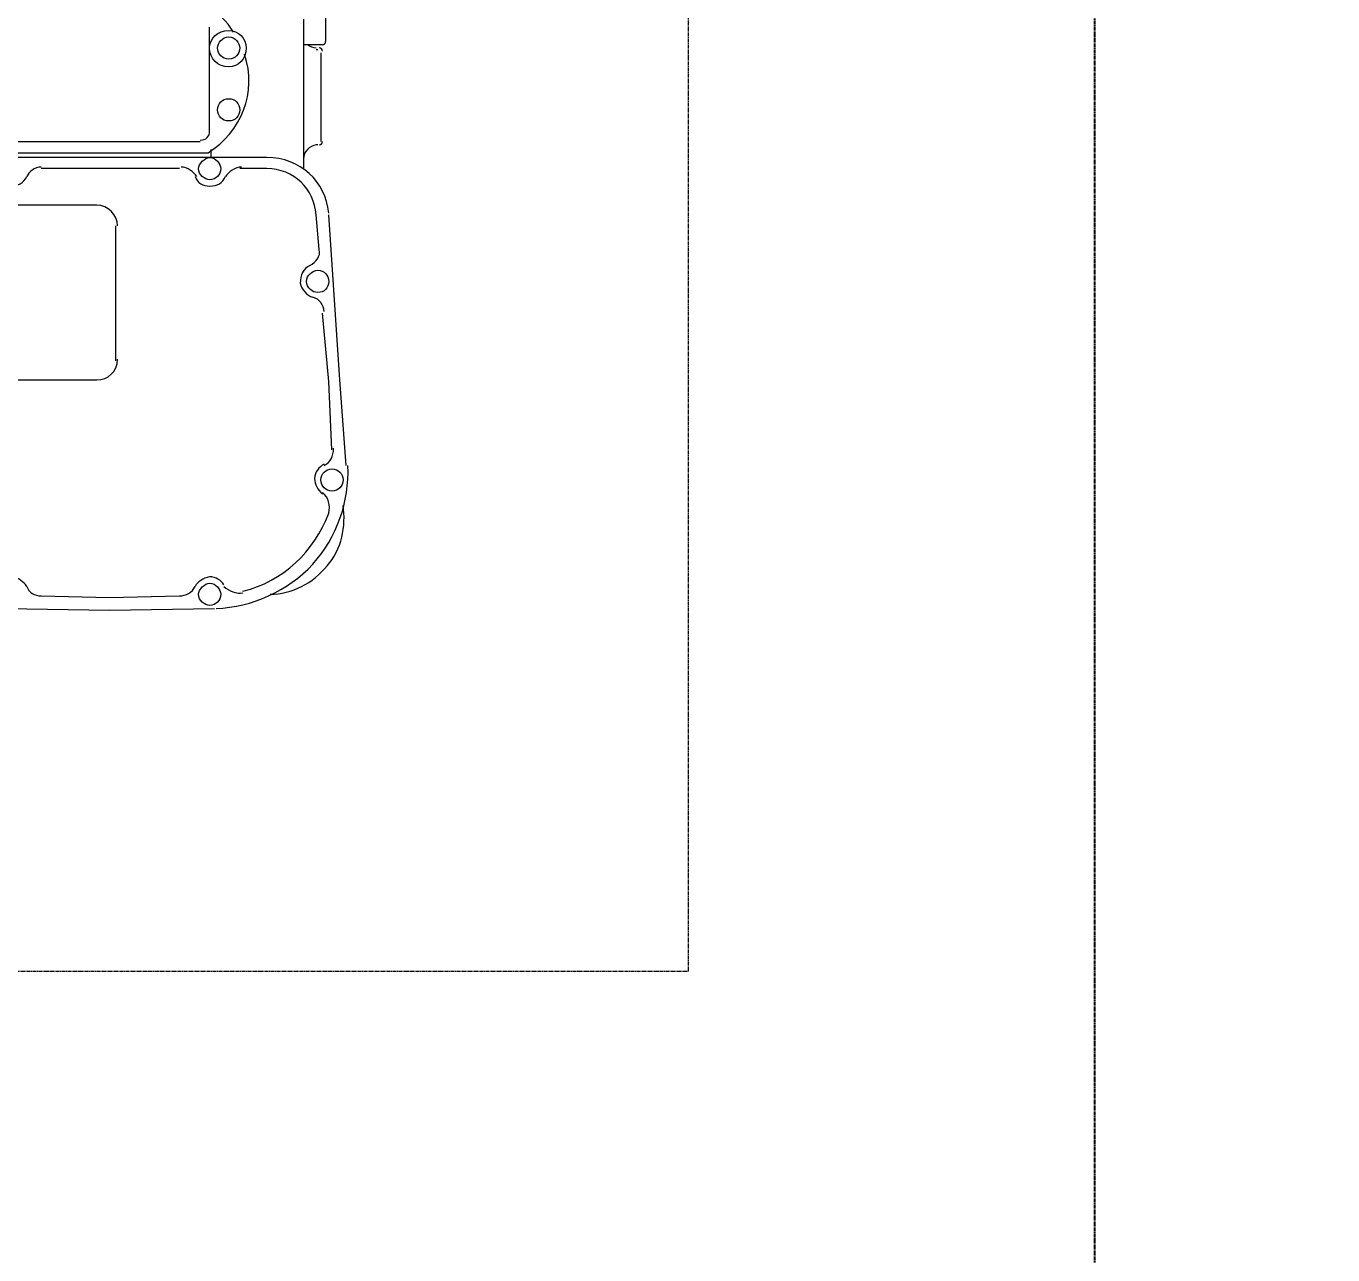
# Model space of a CAD drawing. Header units: millimetres. Extents: x -9013 to 516, y -36629 to 6082.
# Drawn here: x -944.8 to -623.2, y -16250.8 to -15948.3 of the extents above; entities that cross this region are included whole.
import ezdxf

# ---------------------------------------------------------------- set-up
doc = ezdxf.new("R2010")
doc.units = ezdxf.units.MM
doc.header["$LTSCALE"] = 0.05
doc.linetypes.add('CENTER', pattern=[50.8, 31.75, -6.35, 6.35, -6.35])
doc.linetypes.add('CENTER2', pattern=[28.575, 19.05, -3.175, 3.175, -3.175])
doc.layers.get('0').update_dxf_attribs({"lineweight": 18})
doc.layers.get('Defpoints').update_dxf_attribs({"color": 140, "lineweight": 18})
doc.layers.add('1', color=7, linetype='Continuous')
doc.layers.add('HWAT___5CS', color=3, linetype='CENTER2')
doc.layers.add('G-Anno-Std-Cntr', color=1, linetype='CENTER2', lineweight=18)
doc.styles.add('trebuchet_MS', font='trebuc.ttf')
doc.dimstyles.new('MGP', dxfattribs={"dimtxt": 2.5, "dimasz": 2.5, "dimexe": 1.25, "dimexo": 0.625, "dimtad": 1, "dimdec": 0, "dimtxsty": 'trebuchet_MS', "dimcen": 2.5, "dimclrt": 7, "dimadec": 0, "dimazin": 0, "dimtfac": 1, "dimtdec": 0, "dimtmove": 0, "dimatfit": 3, "dimfxl": 1.148294, "dimfxlon": 1, "dimarcsym": 2})

# ---------------------------------------------------------------- blocks, each defined once
blk = doc.blocks.new('*D856')
at = {"color": 0, "lineweight": -2, "transparency": 16777216}
for p, q in [((-579.34, -16180.88), (-451.51, -16180.88)), ((-464.51, -16255.88), (-464.51, -16205.88)), ((-579.34, -16280.88), (-451.51, -16280.88))]:
    blk.add_line(p, q, dxfattribs=at)
at = {"color": 0, "transparency": 16777216}
for points in [[(-468.67, -16205.88), (-460.34, -16205.88), (-464.51, -16180.88)], [(-468.67, -16255.88), (-460.34, -16255.88), (-464.51, -16280.88)]]:
    blk.add_solid(points, dxfattribs=at)
at = {"layer": 'Defpoints', "color": 0, "transparency": 16777216}
for p in [(-831.8, -16180.88), (-464.51, -16180.88), (-737.13, -16280.88)]:
    blk.add_point(p, dxfattribs=at)
at = {"color": 7, "transparency": 16777216, "insert": (-483.23, -16230.88), "char_height": 25, "attachment_point": 5, "rotation": 90, "style": 'trebuchet_MS'}
blk.add_mtext('100', dxfattribs=at)
blk = doc.blocks.new('*D857')
at = {"color": 0, "lineweight": -2, "transparency": 16777216}
for p, q in [((-579.34, -15730.88), (-451.51, -15730.88)), ((-464.51, -16155.88), (-464.51, -15755.88)), ((-579.34, -16180.88), (-451.51, -16180.88))]:
    blk.add_line(p, q, dxfattribs=at)
at = {"color": 0, "transparency": 16777216}
for points in [[(-468.67, -15755.88), (-460.34, -15755.88), (-464.51, -15730.88)], [(-468.67, -16155.88), (-460.34, -16155.88), (-464.51, -16180.88)]]:
    blk.add_solid(points, dxfattribs=at)
at = {"layer": 'Defpoints', "color": 0, "transparency": 16777216}
for p in [(-831.8, -15730.88), (-464.51, -15730.88), (-831.8, -16180.88)]:
    blk.add_point(p, dxfattribs=at)
at = {"color": 7, "transparency": 16777216, "insert": (-483.23, -15955.88), "char_height": 25, "attachment_point": 5, "rotation": 90, "style": 'trebuchet_MS'}
blk.add_mtext('450', dxfattribs=at)
blk = doc.blocks.new('*D858')
at = {"color": 0, "lineweight": -2, "transparency": 16777216}
for p, q in [((-427.82, -15080.88), (-299.99, -15080.88)), ((-312.99, -15105.88), (-312.99, -17405.88)), ((-427.82, -17430.88), (-299.99, -17430.88))]:
    blk.add_line(p, q, dxfattribs=at)
at = {"color": 0, "transparency": 16777216}
for points in [[(-317.16, -15105.88), (-308.83, -15105.88), (-312.99, -15080.88)], [(-317.16, -17405.88), (-308.83, -17405.88), (-312.99, -17430.88)]]:
    blk.add_solid(points, dxfattribs=at)
at = {"layer": 'Defpoints', "color": 0, "transparency": 16777216}
for p in [(-933.97, -15080.88), (-680.67, -17430.88), (-312.99, -17430.88)]:
    blk.add_point(p, dxfattribs=at)
at = {"color": 7, "transparency": 16777216, "insert": (-331.71, -16255.88), "char_height": 25, "attachment_point": 5, "rotation": 90, "style": 'trebuchet_MS'}
blk.add_mtext('2350', dxfattribs=at)
blk = doc.blocks.new('gas meter 1')
at = {"layer": '1', "color": 0, "lineweight": 5}
for points in [[(-6319.49, 2988.7), (-6319.49, 2975.8)], [(-6324.97, 2981.27), (-6324.97, 2944.51)], [(-6348.04, 2953.51), (-6348.04, 2979.31)], [(-6320.28, 2975.01), (-6324.97, 2975.01)], [(-6321.84, 2973.84), (-6321.45, 2973.84)], [(-6320.67, 2973.06), (-6320.67, 2951.16)], [(-6401.61, 2951.16), (-6350.38, 2951.16)], [(-6347.65, 2947.25), (-6347.65, 2948.43), (-6347.65, 2949.21)], [(-6321.45, 2950.38), (-6321.84, 2950.38)], [(-6333.96, 2947.25), (-6410.99, 2947.25)], [(-6403.56, 2948.43), (-6348.43, 2948.43)], [(-6355.47, 2944.51), (-6389.48, 2944.51)], [(-6333.96, 2944.51), (-6340.61, 2944.51)], [(-6375.8, 2935.52), (-6407.86, 2935.52)], [(-6321.06, 2924.57), (-6321.84, 2933.18)], [(-6315.97, 2892.51), (-6318.71, 2933.18)], [(-6371.11, 2897.2), (-6371.11, 2930.44)], [(-6317.93, 2875.31), (-6318.71, 2892.12), (-6320.28, 2908.93)], [(-6407.86, 2892.51), (-6375.8, 2892.51)], [(-6314.41, 2871.4), (-6315.97, 2892.51)], [(-6389.48, 2839.33), (-6372.67, 2838.94)], [(-6372.67, 2838.94), (-6355.47, 2839.33)], [(-6398.09, 2836.21), (-6372.67, 2835.81), (-6346.86, 2836.21)]]:
    blk.add_lwpolyline(points, dxfattribs=at)
for points in [[(-6342.17, 2978.14), (-6343.74, 2980.88), (-6346.08, 2982.83), (-6348.43, 2984.4)], [(-6323.79, 2975.01), (-6323.4, 2974.62), (-6322.62, 2974.23), (-6321.84, 2974.23)], [(-6320.28, 2975.01), (-6319.88, 2975.01), (-6319.49, 2975.4), (-6319.49, 2975.8)], [(-6348.43, 2948.43), (-6340.22, 2953.51), (-6336.31, 2963.28), (-6339.44, 2972.67)], [(-6320.28, 2973.45), (-6320.28, 2973.84), (-6320.67, 2974.23), (-6321.06, 2974.23)], [(-6350.38, 2951.55), (-6348.82, 2951.55), (-6348.04, 2952.34), (-6348.04, 2953.9)], [(-6321.84, 2950.38), (-6323.4, 2949.99), (-6324.97, 2948.82), (-6324.97, 2946.86)], [(-6321.06, 2950.38), (-6320.67, 2950.38), (-6320.28, 2950.77), (-6320.28, 2951.16)], [(-6318.71, 2933.57), (-6319.49, 2941.39), (-6325.75, 2947.25), (-6333.96, 2947.25)], [(-6389.48, 2944.91), (-6391.05, 2944.91), (-6392.61, 2943.73), (-6393, 2942.56)], [(-6351.17, 2942.56), (-6351.95, 2943.73), (-6353.51, 2944.91), (-6355.08, 2944.91)], [(-6340.22, 2944.91), (-6341.78, 2944.91), (-6343.35, 2943.73), (-6344.13, 2942.56)], [(-6321.84, 2933.18), (-6322.23, 2939.43), (-6327.31, 2944.51), (-6333.96, 2944.51)], [(-6370.72, 2930.44), (-6370.72, 2933.18), (-6373.06, 2935.52), (-6375.8, 2935.52)], [(-6323.4, 2920.66), (-6321.84, 2921.45), (-6320.67, 2923.01), (-6321.06, 2924.57)], [(-6319.88, 2909.32), (-6319.88, 2910.89), (-6321.06, 2912.45), (-6322.62, 2912.84)], [(-6375.8, 2892.51), (-6373.06, 2892.51), (-6370.72, 2894.47), (-6370.72, 2897.59)], [(-6319.88, 2871.4), (-6318.32, 2872.18), (-6317.54, 2873.74), (-6317.54, 2875.7)], [(-6318.71, 2859.67), (-6318.32, 2861.62), (-6318.71, 2863.58), (-6320.28, 2864.75)], [(-6339.83, 2840.51), (-6330.05, 2842.85), (-6322.23, 2850.28), (-6318.71, 2859.67)], [(-6393, 2841.68), (-6392.61, 2840.12), (-6391.05, 2839.33), (-6389.48, 2839.33)], [(-6355.47, 2839.33), (-6353.9, 2839.33), (-6352.34, 2840.12), (-6351.56, 2841.68)], [(-6344.52, 2841.68), (-6343.35, 2840.51), (-6341.39, 2839.72), (-6339.83, 2840.12)]]:
    blk.add_open_spline(points, degree=3, dxfattribs=at)
for points, knots in [([(-6343.35, 2978.53), (-6346.08, 2978.53), (-6348.04, 2976.58), (-6348.04, 2974.23), (-6348.04, 2971.49), (-6346.08, 2969.54), (-6343.35, 2969.54), (-6341, 2969.54), (-6339.04, 2971.49), (-6339.04, 2974.23), (-6339.04, 2976.58), (-6341, 2978.53), (-6343.35, 2978.53)], [0, 0, 0, 0, 1, 1, 1, 2, 2, 2, 3, 3, 3, 4, 4, 4, 4]), ([(-6343.35, 2976.97), (-6344.91, 2976.97), (-6346.08, 2975.4), (-6346.08, 2974.23), (-6346.08, 2972.67), (-6344.91, 2971.49), (-6343.35, 2971.49), (-6341.78, 2971.49), (-6340.61, 2972.67), (-6340.61, 2974.23), (-6340.61, 2975.4), (-6341.78, 2976.97), (-6343.35, 2976.97)], [0, 0, 0, 0, 1, 1, 1, 2, 2, 2, 3, 3, 3, 4, 4, 4, 4]), ([(-6343.35, 2976.97), (-6344.91, 2976.97), (-6346.08, 2975.4), (-6346.08, 2974.23), (-6346.08, 2972.67), (-6344.91, 2971.49), (-6343.35, 2971.49), (-6341.78, 2971.49), (-6340.61, 2972.67), (-6340.61, 2974.23), (-6340.61, 2975.4), (-6341.78, 2976.97), (-6343.35, 2976.97)], [0, 0, 0, 0, 1, 1, 1, 2, 2, 2, 3, 3, 3, 4, 4, 4, 4]), ([(-6343.35, 2961.72), (-6344.91, 2961.72), (-6346.08, 2960.55), (-6346.08, 2958.98), (-6346.08, 2957.42), (-6344.91, 2956.25), (-6343.35, 2956.25), (-6341.78, 2956.25), (-6340.61, 2957.42), (-6340.61, 2958.98), (-6340.61, 2960.55), (-6341.78, 2961.72), (-6343.35, 2961.72)], [0, 0, 0, 0, 1, 1, 1, 2, 2, 2, 3, 3, 3, 4, 4, 4, 4]), ([(-6343.35, 2961.72), (-6344.91, 2961.72), (-6346.08, 2960.55), (-6346.08, 2958.98), (-6346.08, 2957.42), (-6344.91, 2956.25), (-6343.35, 2956.25), (-6341.78, 2956.25), (-6340.61, 2957.42), (-6340.61, 2958.98), (-6340.61, 2960.55), (-6341.78, 2961.72), (-6343.35, 2961.72)], [0, 0, 0, 0, 1, 1, 1, 2, 2, 2, 3, 3, 3, 4, 4, 4, 4]), ([(-6343.35, 2961.72), (-6344.91, 2961.72), (-6346.08, 2960.55), (-6346.08, 2958.98), (-6346.08, 2957.42), (-6344.91, 2956.25), (-6343.35, 2956.25), (-6341.78, 2956.25), (-6340.61, 2957.42), (-6340.61, 2958.98), (-6340.61, 2960.55), (-6341.78, 2961.72), (-6343.35, 2961.72)], [0, 0, 0, 0, 1, 1, 1, 2, 2, 2, 3, 3, 3, 4, 4, 4, 4]), ([(-6348.04, 2947.25), (-6349.21, 2947.25), (-6350.77, 2945.69), (-6350.77, 2944.51), (-6350.77, 2942.95), (-6349.21, 2941.78), (-6348.04, 2941.78), (-6346.47, 2941.78), (-6345.3, 2942.95), (-6345.3, 2944.51), (-6345.3, 2945.69), (-6346.47, 2947.25), (-6348.04, 2947.25)], [0, 0, 0, 0, 1, 1, 1, 2, 2, 2, 3, 3, 3, 4, 4, 4, 4]), ([(-6400.82, 2942.56), (-6400.04, 2941), (-6398.48, 2940.21), (-6396.91, 2940.21), (-6395.35, 2940.21), (-6393.79, 2941), (-6393, 2942.56)], [0, 0, 0, 0, 1, 1, 1, 2, 2, 2, 2]), ([(-6351.56, 2942.56), (-6351.17, 2941), (-6349.6, 2940.21), (-6348.04, 2940.21), (-6346.08, 2940.21), (-6344.91, 2941), (-6344.13, 2942.56)], [0, 0, 0, 0, 1, 1, 1, 2, 2, 2, 2]), ([(-6323.4, 2920.66), (-6324.97, 2919.88), (-6325.75, 2918.32), (-6325.75, 2916.36), (-6325.36, 2914.8), (-6324.19, 2913.23), (-6322.62, 2912.84)], [0, 0, 0, 0, 1, 1, 1, 2, 2, 2, 2]), ([(-6321.45, 2919.49), (-6322.62, 2919.49), (-6324.19, 2918.32), (-6324.19, 2916.75), (-6324.19, 2915.19), (-6322.62, 2914.02), (-6321.45, 2914.02), (-6319.88, 2914.02), (-6318.71, 2915.19), (-6318.71, 2916.75), (-6318.71, 2918.32), (-6319.88, 2919.49), (-6321.45, 2919.49)], [0, 0, 0, 0, 1, 1, 1, 2, 2, 2, 3, 3, 3, 4, 4, 4, 4]), ([(-6346.47, 2836.21), (-6337.48, 2836.6), (-6328.88, 2840.51), (-6322.62, 2847.15), (-6316.76, 2853.8), (-6313.63, 2862.4), (-6314.02, 2871.4)], [0, 0, 0, 0, 1, 1, 1, 2, 2, 2, 2]), ([(-6319.88, 2871.79), (-6321.06, 2871.01), (-6322.23, 2869.83), (-6322.23, 2868.27), (-6322.23, 2866.7), (-6321.45, 2865.53), (-6320.28, 2864.36)], [0, 0, 0, 0, 1, 1, 1, 2, 2, 2, 2]), ([(-6317.93, 2870.61), (-6319.49, 2870.61), (-6320.67, 2869.44), (-6320.67, 2867.88), (-6320.67, 2866.31), (-6319.49, 2865.14), (-6317.93, 2865.14), (-6316.37, 2865.14), (-6315.19, 2866.31), (-6315.19, 2867.88), (-6315.19, 2869.44), (-6316.37, 2870.61), (-6317.93, 2870.61)], [0, 0, 0, 0, 1, 1, 1, 2, 2, 2, 3, 3, 3, 4, 4, 4, 4]), ([(-6333.18, 2839.72), (-6327.71, 2839.72), (-6322.62, 2842.46), (-6319.1, 2846.76), (-6315.58, 2850.67), (-6314.41, 2856.54), (-6315.19, 2861.62)], [0, 0, 0, 0, 1, 1, 1, 2, 2, 2, 2]), ([(-6393, 2841.68), (-6393.79, 2842.85), (-6394.96, 2843.63), (-6396.52, 2844.03), (-6398.09, 2844.03), (-6399.65, 2843.24), (-6400.43, 2842.07)], [0, 0, 0, 0, 1, 1, 1, 2, 2, 2, 2]), ([(-6344.52, 2842.07), (-6345.3, 2843.24), (-6346.47, 2844.03), (-6348.04, 2844.03), (-6349.6, 2843.63), (-6351.17, 2842.85), (-6351.56, 2841.68)], [0, 0, 0, 0, 1, 1, 1, 2, 2, 2, 2]), ([(-6348.04, 2842.46), (-6349.21, 2842.46), (-6350.77, 2840.9), (-6350.77, 2839.72), (-6350.77, 2838.16), (-6349.21, 2836.99), (-6348.04, 2836.99), (-6346.47, 2836.99), (-6345.3, 2838.16), (-6345.3, 2839.72), (-6345.3, 2840.9), (-6346.47, 2842.46), (-6348.04, 2842.46)], [0, 0, 0, 0, 1, 1, 1, 2, 2, 2, 3, 3, 3, 4, 4, 4, 4])]:
    blk.add_open_spline(points, degree=3, knots=knots, dxfattribs=at)
at = {"layer": 'G-Anno-Std-Cntr'}
blk.add_lwpolyline([(-6480.2, 2746.98), (-6230.2, 2746.98), (-6230.2, 3196.98), (-6480.2, 3196.98)], close=True, dxfattribs=at)

msp = doc.modelspace()

# ---------------------------------------------------------------- linework, layer by layer
at = {"layer": 'HWAT___5CS', "color": 2}
msp.add_line((-681.8, -17430.88), (-681.8, -15080.88), dxfattribs=at)

# ---------------------------------------------------------------- block references
at = {"layer": 'G-Anno-Std-Cntr', "color": 7, "linetype": 'CENTER'}
msp.add_blockref('gas meter 1', (5448.4, -18927.86), dxfattribs=at)

# ---------------------------------------------------------------- dimensions: what is measured, and where the dimension line sits
for base, p1, p2, picture, middle in [((-312.99, -17430.88), (-933.97, -15080.88), (-680.67, -17430.88), '*D858', (-331.71, -16255.88)), ((-464.51, -15730.88), (-831.8, -16180.88), (-831.8, -15730.88), '*D857', (-483.23, -15955.88)), ((-464.51, -16180.88), (-737.13, -16280.88), (-831.8, -16180.88), '*D856', (-483.23, -16230.88))]:
    dim = msp.add_linear_dim(base=base, p1=p1, p2=p2, angle=90, dimstyle='MGP', override={"dimscale": 100, "dimtxt": 0.25, "dimasz": 0.25, "dimexe": 0.13, "dimexo": 0.06, "dimgap": 0.06, "dimarcsym": 1})
    dim.commit()
    dim.dimension.update_dxf_attribs({"geometry": picture, "text_midpoint": middle})

doc.saveas('drawing.dxf')
